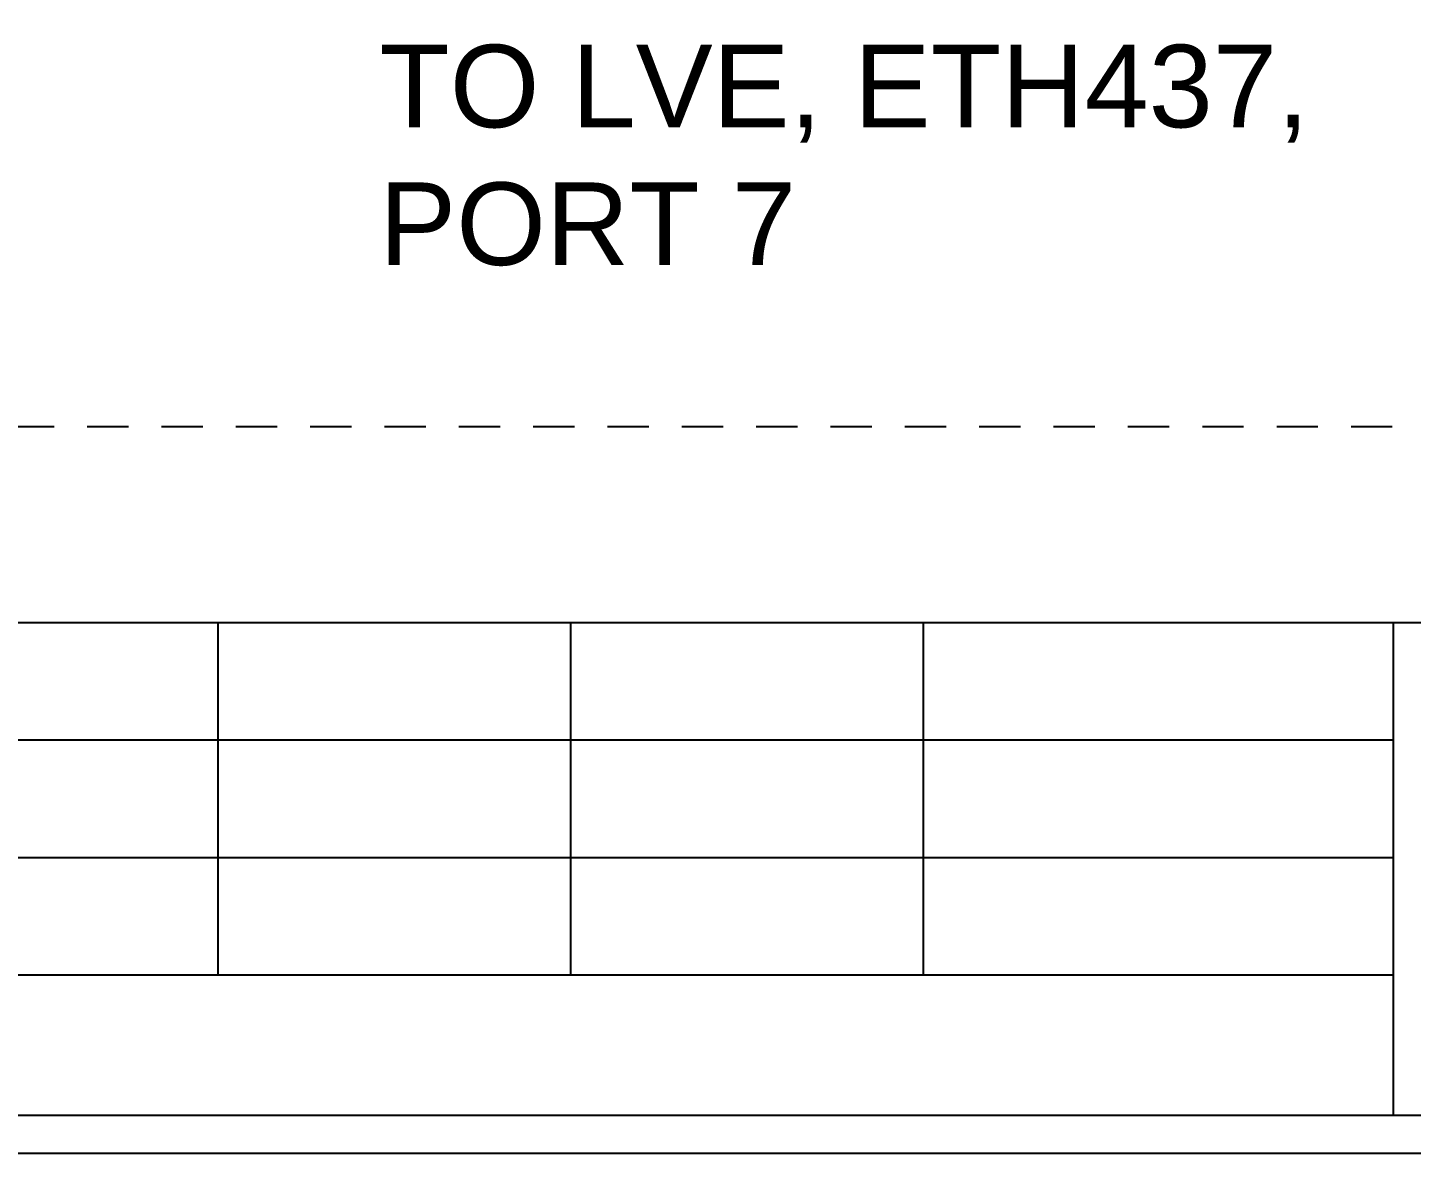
# Model space of a CAD drawing. Header units: inches. Extents: x 0 to 34, y 0 to 22.
# Drawn here: x 15.184 to 19.371, y 0 to 3.407 of the extents above; entities that cross this region are included whole.
import ezdxf
from ezdxf.enums import TextEntityAlignment as Align

# ---------------------------------------------------------------- set-up
doc = ezdxf.new("R2010")
doc.units = ezdxf.units.IN
doc.header["$MEASUREMENT"] = 0
doc.linetypes.add('HIDDEN2', pattern=[0.1875, 0.125, -0.0625])
doc.layers.add('LOCBOX', color=92, linetype='Continuous')
doc.styles.add('Fields', font='simplex.shx', dxfattribs={"height": 0.115})
doc.styles.get("Standard").update_dxf_attribs({"font": 'arial.ttf'})

# ---------------------------------------------------------------- blocks, each defined once
blk = doc.blocks.new('RG_Master_Ver_4_1')
at = {"color": 3}
for p, q in [((9.7477, 1.6072), (33.9, 1.6072)), ((15.7591, 1.6072), (15.7591, 0.5401)), ((16.8263, 1.6072), (16.8263, 0.5401)), ((17.8934, 1.6072), (17.8934, 0.5401)), ((19.3162, 1.6072), (19.3162, 0.1156)), ((9.7477, 1.2515), (19.3162, 1.2515)), ((9.7477, 0.8958), (19.3162, 0.8958)), ((9.7477, 0.5401), (19.3162, 0.5401)), ((0.1, 0.1156), (33.9, 0.1156))]:
    blk.add_line(p, q, dxfattribs=at)
blk.add_lwpolyline([(0, 0), (34, 0), (34, 22), (0, 22)], close=True, dxfattribs=at)
at = {"style": 'Fields'}
for tag, p in [('DESCRIPTION_3', (12.8658, 1.3511)), ('DRN_3', (15.2224, 1.3511)), ('CHK_3', (16.2793, 1.3511)), ('APP_3', (17.3022, 1.3511)), ('DATE_3', (18.5794, 1.3511)), ('CUSTOMER', (28.7466, 1.2575)), ('DRAWING_DESC', (31.9795, 1.2896)), ('DESCRIPTION_2', (12.8658, 0.9954)), ('DRN_2', (15.2224, 0.9954)), ('CHK_2', (16.2793, 0.9954)), ('APP_2', (17.3022, 0.9954)), ('DATE_2', (18.5794, 0.9954)), ('SIZE', (30.4645, 0.9384)), ('DRAWING_#', (32.0466, 0.9384)), ('REV', (33.2929, 0.9384)), ('DESCRIPTION_1', (12.8658, 0.6397)), ('DRN_1', (15.2224, 0.6397)), ('CHK_1', (16.2793, 0.6397)), ('APP_1', (17.3022, 0.6397)), ('DATE_1', (18.5794, 0.6397)), ('PROJECT_#', (28.7313, 0.5685)), ('DRN_BY', (30.6831, 0.5685)), ('CHK_BY', (31.5115, 0.5685)), ('APP_BY', (32.4534, 0.5685)), ('SCALE', (33.3268, 0.5685)), ('PROJECT_NAME', (28.771, 0.2199)), ('SHEETNUM', (32.5027, 0.2199)), ('TTL_SHTS', (33.2971, 0.2199))]:
    blk.add_attdef(tag, text='', height=0.125, dxfattribs=at).set_placement(p, align=Align.CENTER)
at = {"style": 'Fields', "flags": 9}
blk.add_attdef('WD_TB', (9.7029, 0.2379), '', height=0.0638, dxfattribs=at)

msp = doc.modelspace()

# ---------------------------------------------------------------- linework, layer by layer
at = {"layer": 'LOCBOX', "linetype": 'HIDDEN2'}
msp.add_lwpolyline([(19.5388, 2.1986), (1.7888, 2.1986), (1.7888, 21.0736), (19.5388, 21.0736)], close=True, dxfattribs=at)

# ---------------------------------------------------------------- block references
msp.add_blockref('RG_Master_Ver_4_1', (0, 0))

# ---------------------------------------------------------------- texts
at = {"insert": (16.2478, 3.3554), "char_height": 0.25, "attachment_point": 1}
msp.add_mtext_dynamic_manual_height_columns('TO LVE, ETH437, PORT 7', width=2.836158, gutter_width=5, heights=[0], dxfattribs=at)

doc.saveas('drawing.dxf')
